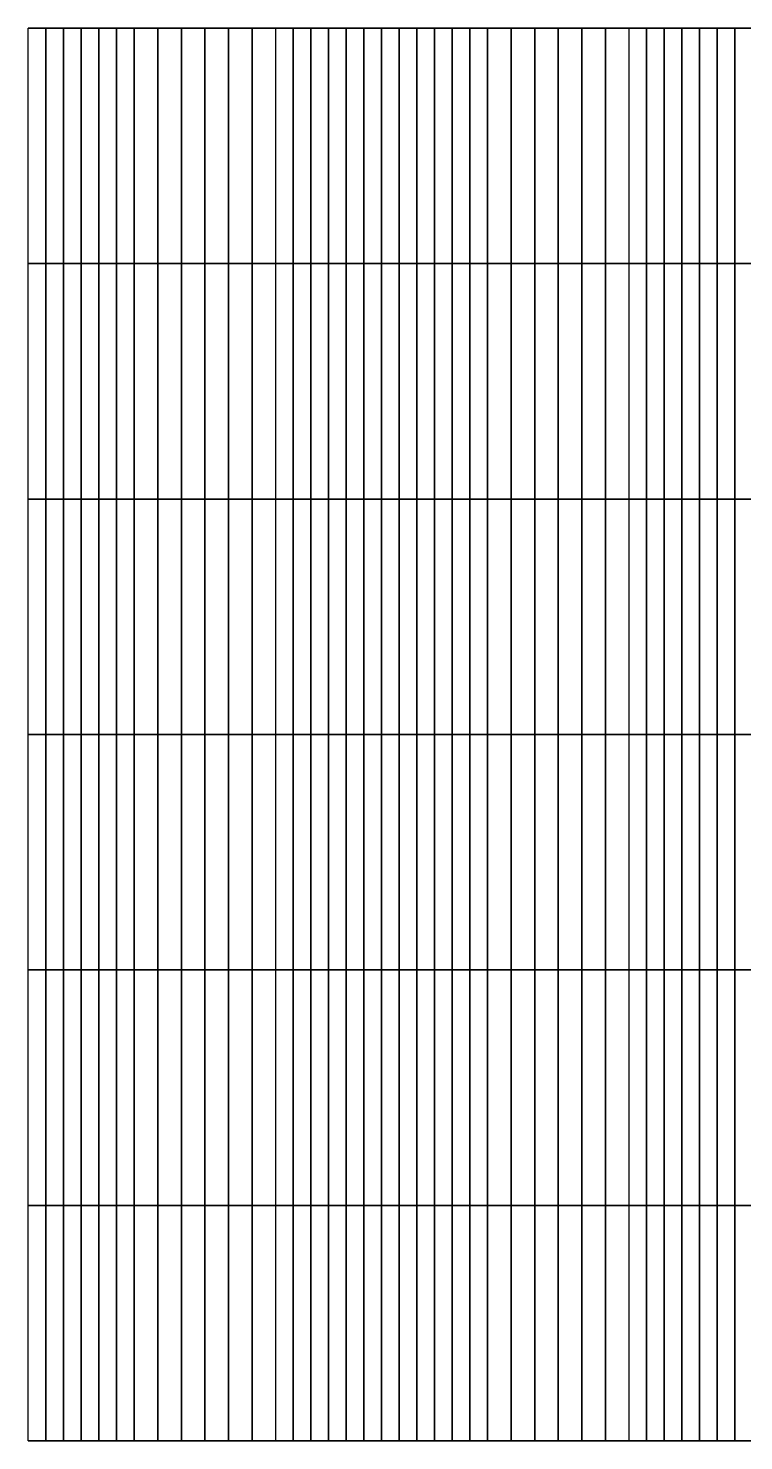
# Model space of a CAD drawing. Header units: inches. Extents: x 25.3 to 50.3, y 51 to 71.
# Drawn here: x 25.34 to 35.47, y 50.98 to 70.98 of the extents above; entities that cross this region are included whole.
import ezdxf

# ---------------------------------------------------------------- set-up
doc = ezdxf.new("R2010")
doc.units = ezdxf.units.IN
doc.header["$MEASUREMENT"] = 0
for name, color, linetype in [('Beam', 2, 'Continuous'), ('Col', 3, 'Continuous'), ('Dia', 5, 'Continuous'), ('plate', 1, 'Continuous')]:
    doc.layers.add(name, color=color, linetype=linetype)

msp = doc.modelspace()

# ---------------------------------------------------------------- linework, layer by layer
at = {"layer": 'Beam', "extrusion": (1, -6e-16, 4e-16)}
msp.add_line((25.34, 50.98, 12), (25.34, 70.98, 12), dxfattribs=at)
at = {"layer": 'Beam', "extrusion": (1e-16, 1, 4e-16)}
for p, q in [((30.34, 70.98, 12), (30.34, 50.98, 12)), ((35.34, 70.98, 12), (35.34, 50.98, 12))]:
    msp.add_line(p, q, dxfattribs=at)
at = {"layer": 'Col', "extrusion": (4e-16, 1, 7e-16)}
for p, q in [((25.34, 70.98, 12), (25.34, 70.98, 6)), ((30.34, 70.98, 12), (30.34, 70.98, 6)), ((35.34, 70.98, 12), (35.34, 70.98, 6)), ((25.34, 50.98, 12), (25.34, 50.98, 6))]:
    msp.add_line(p, q, dxfattribs=at)
at = {"layer": 'Dia'}
for points in [[(25.34, 70.98, 12), (26.173, 70.98, 12), (26.366, 70.98, 12.169), (25.59, 70.98, 12.169)], [(25.59, 70.98, 12.169), (26.366, 70.98, 12.169), (26.527, 70.98, 12.337), (25.84, 70.98, 12.337)], [(25.84, 70.98, 12.337), (26.527, 70.98, 12.337), (26.673, 70.98, 12.506), (26.09, 70.98, 12.506)], [(26.09, 70.98, 12.506), (26.673, 70.98, 12.506), (26.819, 70.98, 12.675), (26.34, 70.98, 12.675)], [(26.173, 70.98, 12), (27.007, 70.98, 12), (27.111, 70.98, 12.169), (26.366, 70.98, 12.169)], [(26.34, 70.98, 12.675), (26.819, 70.98, 12.675), (26.981, 70.98, 12.843), (26.59, 70.98, 12.843)], [(26.366, 70.98, 12.169), (27.111, 70.98, 12.169), (27.19, 70.98, 12.337), (26.527, 70.98, 12.337)], [(26.527, 70.98, 12.337), (27.19, 70.98, 12.337), (27.257, 70.98, 12.506), (26.673, 70.98, 12.506)], [(26.59, 70.98, 12.843), (26.981, 70.98, 12.843), (27.173, 70.98, 13.012), (26.84, 70.98, 13.012)], [(26.673, 70.98, 12.506), (27.257, 70.98, 12.506), (27.324, 70.98, 12.675), (26.819, 70.98, 12.675)], [(26.819, 70.98, 12.675), (27.324, 70.98, 12.675), (27.403, 70.98, 12.843), (26.981, 70.98, 12.843)], [(26.981, 70.98, 12.843), (27.403, 70.98, 12.843), (27.507, 70.98, 13.012), (27.173, 70.98, 13.012)], [(27.007, 70.98, 12), (27.84, 70.98, 12), (27.84, 70.98, 12.169), (27.111, 70.98, 12.169)], [(27.111, 70.98, 12.169), (27.84, 70.98, 12.169), (27.84, 70.98, 12.337), (27.19, 70.98, 12.337)], [(27.19, 70.98, 12.337), (27.84, 70.98, 12.337), (27.84, 70.98, 12.506), (27.257, 70.98, 12.506)], [(27.257, 70.98, 12.506), (27.84, 70.98, 12.506), (27.84, 70.98, 12.675), (27.324, 70.98, 12.675)], [(27.324, 70.98, 12.675), (27.84, 70.98, 12.675), (27.84, 70.98, 12.843), (27.403, 70.98, 12.843)], [(27.403, 70.98, 12.843), (27.84, 70.98, 12.843), (27.84, 70.98, 13.012), (27.507, 70.98, 13.012)], [(27.84, 70.98, 12), (28.673, 70.98, 12), (28.569, 70.98, 12.169), (27.84, 70.98, 12.169)], [(27.84, 70.98, 12.169), (28.569, 70.98, 12.169), (28.49, 70.98, 12.337), (27.84, 70.98, 12.337)], [(27.84, 70.98, 12.337), (28.49, 70.98, 12.337), (28.423, 70.98, 12.506), (27.84, 70.98, 12.506)], [(27.84, 70.98, 12.506), (28.423, 70.98, 12.506), (28.356, 70.98, 12.675), (27.84, 70.98, 12.675)], [(27.84, 70.98, 12.675), (28.356, 70.98, 12.675), (28.277, 70.98, 12.843), (27.84, 70.98, 12.843)], [(27.84, 70.98, 12.843), (28.277, 70.98, 12.843), (28.173, 70.98, 13.012), (27.84, 70.98, 13.012)], [(28.277, 70.98, 12.843), (28.699, 70.98, 12.843), (28.507, 70.98, 13.012), (28.173, 70.98, 13.012)], [(28.356, 70.98, 12.675), (28.861, 70.98, 12.675), (28.699, 70.98, 12.843), (28.277, 70.98, 12.843)], [(28.423, 70.98, 12.506), (29.007, 70.98, 12.506), (28.861, 70.98, 12.675), (28.356, 70.98, 12.675)], [(28.49, 70.98, 12.337), (29.153, 70.98, 12.337), (29.007, 70.98, 12.506), (28.423, 70.98, 12.506)], [(28.569, 70.98, 12.169), (29.314, 70.98, 12.169), (29.153, 70.98, 12.337), (28.49, 70.98, 12.337)], [(28.699, 70.98, 12.843), (29.09, 70.98, 12.843), (28.84, 70.98, 13.012), (28.507, 70.98, 13.012)], [(28.673, 70.98, 12), (29.507, 70.98, 12), (29.314, 70.98, 12.169), (28.569, 70.98, 12.169)], [(28.861, 70.98, 12.675), (29.34, 70.98, 12.675), (29.09, 70.98, 12.843), (28.699, 70.98, 12.843)], [(29.007, 70.98, 12.506), (29.59, 70.98, 12.506), (29.34, 70.98, 12.675), (28.861, 70.98, 12.675)], [(29.153, 70.98, 12.337), (29.84, 70.98, 12.337), (29.59, 70.98, 12.506), (29.007, 70.98, 12.506)], [(29.314, 70.98, 12.169), (30.09, 70.98, 12.169), (29.84, 70.98, 12.337), (29.153, 70.98, 12.337)], [(29.507, 70.98, 12), (30.34, 70.98, 12), (30.09, 70.98, 12.169), (29.314, 70.98, 12.169)], [(30.34, 70.98, 12), (31.173, 70.98, 12), (31.366, 70.98, 12.169), (30.59, 70.98, 12.169)], [(30.59, 70.98, 12.169), (31.366, 70.98, 12.169), (31.527, 70.98, 12.337), (30.84, 70.98, 12.337)], [(30.84, 70.98, 12.337), (31.527, 70.98, 12.337), (31.673, 70.98, 12.506), (31.09, 70.98, 12.506)], [(31.09, 70.98, 12.506), (31.673, 70.98, 12.506), (31.819, 70.98, 12.675), (31.34, 70.98, 12.675)], [(31.173, 70.98, 12), (32.007, 70.98, 12), (32.111, 70.98, 12.169), (31.366, 70.98, 12.169)], [(31.34, 70.98, 12.675), (31.819, 70.98, 12.675), (31.981, 70.98, 12.843), (31.59, 70.98, 12.843)], [(31.366, 70.98, 12.169), (32.111, 70.98, 12.169), (32.19, 70.98, 12.337), (31.527, 70.98, 12.337)], [(31.527, 70.98, 12.337), (32.19, 70.98, 12.337), (32.257, 70.98, 12.506), (31.673, 70.98, 12.506)], [(31.59, 70.98, 12.843), (31.981, 70.98, 12.843), (32.173, 70.98, 13.012), (31.84, 70.98, 13.012)], [(31.673, 70.98, 12.506), (32.257, 70.98, 12.506), (32.324, 70.98, 12.675), (31.819, 70.98, 12.675)], [(31.819, 70.98, 12.675), (32.324, 70.98, 12.675), (32.403, 70.98, 12.843), (31.981, 70.98, 12.843)], [(31.981, 70.98, 12.843), (32.403, 70.98, 12.843), (32.507, 70.98, 13.012), (32.173, 70.98, 13.012)], [(32.007, 70.98, 12), (32.84, 70.98, 12), (32.84, 70.98, 12.169), (32.111, 70.98, 12.169)], [(32.111, 70.98, 12.169), (32.84, 70.98, 12.169), (32.84, 70.98, 12.337), (32.19, 70.98, 12.337)], [(32.19, 70.98, 12.337), (32.84, 70.98, 12.337), (32.84, 70.98, 12.506), (32.257, 70.98, 12.506)], [(32.257, 70.98, 12.506), (32.84, 70.98, 12.506), (32.84, 70.98, 12.675), (32.324, 70.98, 12.675)], [(32.324, 70.98, 12.675), (32.84, 70.98, 12.675), (32.84, 70.98, 12.843), (32.403, 70.98, 12.843)], [(32.403, 70.98, 12.843), (32.84, 70.98, 12.843), (32.84, 70.98, 13.012), (32.507, 70.98, 13.012)], [(32.84, 70.98, 12), (33.673, 70.98, 12), (33.569, 70.98, 12.169), (32.84, 70.98, 12.169)], [(32.84, 70.98, 12.169), (33.569, 70.98, 12.169), (33.49, 70.98, 12.337), (32.84, 70.98, 12.337)], [(32.84, 70.98, 12.337), (33.49, 70.98, 12.337), (33.423, 70.98, 12.506), (32.84, 70.98, 12.506)], [(32.84, 70.98, 12.506), (33.423, 70.98, 12.506), (33.356, 70.98, 12.675), (32.84, 70.98, 12.675)], [(32.84, 70.98, 12.675), (33.356, 70.98, 12.675), (33.277, 70.98, 12.843), (32.84, 70.98, 12.843)], [(32.84, 70.98, 12.843), (33.277, 70.98, 12.843), (33.173, 70.98, 13.012), (32.84, 70.98, 13.012)], [(33.277, 70.98, 12.843), (33.699, 70.98, 12.843), (33.507, 70.98, 13.012), (33.173, 70.98, 13.012)], [(33.356, 70.98, 12.675), (33.861, 70.98, 12.675), (33.699, 70.98, 12.843), (33.277, 70.98, 12.843)], [(33.423, 70.98, 12.506), (34.007, 70.98, 12.506), (33.861, 70.98, 12.675), (33.356, 70.98, 12.675)], [(33.49, 70.98, 12.337), (34.153, 70.98, 12.337), (34.007, 70.98, 12.506), (33.423, 70.98, 12.506)], [(33.569, 70.98, 12.169), (34.314, 70.98, 12.169), (34.153, 70.98, 12.337), (33.49, 70.98, 12.337)], [(33.699, 70.98, 12.843), (34.09, 70.98, 12.843), (33.84, 70.98, 13.012), (33.507, 70.98, 13.012)], [(33.673, 70.98, 12), (34.507, 70.98, 12), (34.314, 70.98, 12.169), (33.569, 70.98, 12.169)], [(33.861, 70.98, 12.675), (34.34, 70.98, 12.675), (34.09, 70.98, 12.843), (33.699, 70.98, 12.843)], [(34.007, 70.98, 12.506), (34.59, 70.98, 12.506), (34.34, 70.98, 12.675), (33.861, 70.98, 12.675)], [(34.153, 70.98, 12.337), (34.84, 70.98, 12.337), (34.59, 70.98, 12.506), (34.007, 70.98, 12.506)], [(34.314, 70.98, 12.169), (35.09, 70.98, 12.169), (34.84, 70.98, 12.337), (34.153, 70.98, 12.337)], [(34.507, 70.98, 12), (35.34, 70.98, 12), (35.09, 70.98, 12.169), (34.314, 70.98, 12.169)], [(35.34, 70.98, 12), (36.173, 70.98, 12), (36.366, 70.98, 12.169), (35.59, 70.98, 12.169)], [(25.34, 50.98, 12), (26.173, 50.98, 12), (26.366, 50.98, 12.169), (25.59, 50.98, 12.169)], [(25.59, 50.98, 12.169), (26.366, 50.98, 12.169), (26.527, 50.98, 12.337), (25.84, 50.98, 12.337)], [(25.84, 50.98, 12.337), (26.527, 50.98, 12.337), (26.673, 50.98, 12.506), (26.09, 50.98, 12.506)], [(26.09, 50.98, 12.506), (26.673, 50.98, 12.506), (26.819, 50.98, 12.675), (26.34, 50.98, 12.675)], [(26.173, 50.98, 12), (27.007, 50.98, 12), (27.111, 50.98, 12.169), (26.366, 50.98, 12.169)], [(26.34, 50.98, 12.675), (26.819, 50.98, 12.675), (26.981, 50.98, 12.843), (26.59, 50.98, 12.843)], [(26.366, 50.98, 12.169), (27.111, 50.98, 12.169), (27.19, 50.98, 12.337), (26.527, 50.98, 12.337)], [(26.527, 50.98, 12.337), (27.19, 50.98, 12.337), (27.257, 50.98, 12.506), (26.673, 50.98, 12.506)], [(26.59, 50.98, 12.843), (26.981, 50.98, 12.843), (27.173, 50.98, 13.012), (26.84, 50.98, 13.012)], [(26.673, 50.98, 12.506), (27.257, 50.98, 12.506), (27.324, 50.98, 12.675), (26.819, 50.98, 12.675)], [(26.819, 50.98, 12.675), (27.324, 50.98, 12.675), (27.403, 50.98, 12.843), (26.981, 50.98, 12.843)], [(26.981, 50.98, 12.843), (27.403, 50.98, 12.843), (27.507, 50.98, 13.012), (27.173, 50.98, 13.012)], [(27.007, 50.98, 12), (27.84, 50.98, 12), (27.84, 50.98, 12.169), (27.111, 50.98, 12.169)], [(27.111, 50.98, 12.169), (27.84, 50.98, 12.169), (27.84, 50.98, 12.337), (27.19, 50.98, 12.337)], [(27.19, 50.98, 12.337), (27.84, 50.98, 12.337), (27.84, 50.98, 12.506), (27.257, 50.98, 12.506)], [(27.257, 50.98, 12.506), (27.84, 50.98, 12.506), (27.84, 50.98, 12.675), (27.324, 50.98, 12.675)], [(27.324, 50.98, 12.675), (27.84, 50.98, 12.675), (27.84, 50.98, 12.843), (27.403, 50.98, 12.843)], [(27.403, 50.98, 12.843), (27.84, 50.98, 12.843), (27.84, 50.98, 13.012), (27.507, 50.98, 13.012)], [(27.84, 50.98, 12), (28.673, 50.98, 12), (28.569, 50.98, 12.169), (27.84, 50.98, 12.169)], [(27.84, 50.98, 12.169), (28.569, 50.98, 12.169), (28.49, 50.98, 12.337), (27.84, 50.98, 12.337)], [(27.84, 50.98, 12.337), (28.49, 50.98, 12.337), (28.423, 50.98, 12.506), (27.84, 50.98, 12.506)], [(27.84, 50.98, 12.506), (28.423, 50.98, 12.506), (28.356, 50.98, 12.675), (27.84, 50.98, 12.675)], [(27.84, 50.98, 12.675), (28.356, 50.98, 12.675), (28.277, 50.98, 12.843), (27.84, 50.98, 12.843)], [(27.84, 50.98, 12.843), (28.277, 50.98, 12.843), (28.173, 50.98, 13.012), (27.84, 50.98, 13.012)], [(28.277, 50.98, 12.843), (28.699, 50.98, 12.843), (28.507, 50.98, 13.012), (28.173, 50.98, 13.012)], [(28.356, 50.98, 12.675), (28.861, 50.98, 12.675), (28.699, 50.98, 12.843), (28.277, 50.98, 12.843)], [(28.423, 50.98, 12.506), (29.007, 50.98, 12.506), (28.861, 50.98, 12.675), (28.356, 50.98, 12.675)], [(28.49, 50.98, 12.337), (29.153, 50.98, 12.337), (29.007, 50.98, 12.506), (28.423, 50.98, 12.506)], [(28.569, 50.98, 12.169), (29.314, 50.98, 12.169), (29.153, 50.98, 12.337), (28.49, 50.98, 12.337)], [(28.699, 50.98, 12.843), (29.09, 50.98, 12.843), (28.84, 50.98, 13.012), (28.507, 50.98, 13.012)], [(28.673, 50.98, 12), (29.507, 50.98, 12), (29.314, 50.98, 12.169), (28.569, 50.98, 12.169)], [(28.861, 50.98, 12.675), (29.34, 50.98, 12.675), (29.09, 50.98, 12.843), (28.699, 50.98, 12.843)], [(29.007, 50.98, 12.506), (29.59, 50.98, 12.506), (29.34, 50.98, 12.675), (28.861, 50.98, 12.675)], [(29.153, 50.98, 12.337), (29.84, 50.98, 12.337), (29.59, 50.98, 12.506), (29.007, 50.98, 12.506)], [(29.314, 50.98, 12.169), (30.09, 50.98, 12.169), (29.84, 50.98, 12.337), (29.153, 50.98, 12.337)], [(29.507, 50.98, 12), (30.34, 50.98, 12), (30.09, 50.98, 12.169), (29.314, 50.98, 12.169)], [(30.34, 50.98, 12), (31.173, 50.98, 12), (31.366, 50.98, 12.169), (30.59, 50.98, 12.169)], [(30.59, 50.98, 12.169), (31.366, 50.98, 12.169), (31.527, 50.98, 12.337), (30.84, 50.98, 12.337)], [(30.84, 50.98, 12.337), (31.527, 50.98, 12.337), (31.673, 50.98, 12.506), (31.09, 50.98, 12.506)], [(31.09, 50.98, 12.506), (31.673, 50.98, 12.506), (31.819, 50.98, 12.675), (31.34, 50.98, 12.675)], [(31.173, 50.98, 12), (32.007, 50.98, 12), (32.111, 50.98, 12.169), (31.366, 50.98, 12.169)], [(31.34, 50.98, 12.675), (31.819, 50.98, 12.675), (31.981, 50.98, 12.843), (31.59, 50.98, 12.843)], [(31.366, 50.98, 12.169), (32.111, 50.98, 12.169), (32.19, 50.98, 12.337), (31.527, 50.98, 12.337)], [(31.527, 50.98, 12.337), (32.19, 50.98, 12.337), (32.257, 50.98, 12.506), (31.673, 50.98, 12.506)], [(31.59, 50.98, 12.843), (31.981, 50.98, 12.843), (32.173, 50.98, 13.012), (31.84, 50.98, 13.012)], [(31.673, 50.98, 12.506), (32.257, 50.98, 12.506), (32.324, 50.98, 12.675), (31.819, 50.98, 12.675)], [(31.819, 50.98, 12.675), (32.324, 50.98, 12.675), (32.403, 50.98, 12.843), (31.981, 50.98, 12.843)], [(31.981, 50.98, 12.843), (32.403, 50.98, 12.843), (32.507, 50.98, 13.012), (32.173, 50.98, 13.012)], [(32.007, 50.98, 12), (32.84, 50.98, 12), (32.84, 50.98, 12.169), (32.111, 50.98, 12.169)], [(32.111, 50.98, 12.169), (32.84, 50.98, 12.169), (32.84, 50.98, 12.337), (32.19, 50.98, 12.337)], [(32.19, 50.98, 12.337), (32.84, 50.98, 12.337), (32.84, 50.98, 12.506), (32.257, 50.98, 12.506)], [(32.257, 50.98, 12.506), (32.84, 50.98, 12.506), (32.84, 50.98, 12.675), (32.324, 50.98, 12.675)], [(32.324, 50.98, 12.675), (32.84, 50.98, 12.675), (32.84, 50.98, 12.843), (32.403, 50.98, 12.843)], [(32.403, 50.98, 12.843), (32.84, 50.98, 12.843), (32.84, 50.98, 13.012), (32.507, 50.98, 13.012)], [(32.84, 50.98, 12), (33.673, 50.98, 12), (33.569, 50.98, 12.169), (32.84, 50.98, 12.169)], [(32.84, 50.98, 12.169), (33.569, 50.98, 12.169), (33.49, 50.98, 12.337), (32.84, 50.98, 12.337)], [(32.84, 50.98, 12.337), (33.49, 50.98, 12.337), (33.423, 50.98, 12.506), (32.84, 50.98, 12.506)], [(32.84, 50.98, 12.506), (33.423, 50.98, 12.506), (33.356, 50.98, 12.675), (32.84, 50.98, 12.675)], [(32.84, 50.98, 12.675), (33.356, 50.98, 12.675), (33.277, 50.98, 12.843), (32.84, 50.98, 12.843)], [(32.84, 50.98, 12.843), (33.277, 50.98, 12.843), (33.173, 50.98, 13.012), (32.84, 50.98, 13.012)], [(33.277, 50.98, 12.843), (33.699, 50.98, 12.843), (33.507, 50.98, 13.012), (33.173, 50.98, 13.012)], [(33.356, 50.98, 12.675), (33.861, 50.98, 12.675), (33.699, 50.98, 12.843), (33.277, 50.98, 12.843)], [(33.423, 50.98, 12.506), (34.007, 50.98, 12.506), (33.861, 50.98, 12.675), (33.356, 50.98, 12.675)], [(33.49, 50.98, 12.337), (34.153, 50.98, 12.337), (34.007, 50.98, 12.506), (33.423, 50.98, 12.506)], [(33.569, 50.98, 12.169), (34.314, 50.98, 12.169), (34.153, 50.98, 12.337), (33.49, 50.98, 12.337)], [(33.699, 50.98, 12.843), (34.09, 50.98, 12.843), (33.84, 50.98, 13.012), (33.507, 50.98, 13.012)], [(33.673, 50.98, 12), (34.507, 50.98, 12), (34.314, 50.98, 12.169), (33.569, 50.98, 12.169)], [(33.861, 50.98, 12.675), (34.34, 50.98, 12.675), (34.09, 50.98, 12.843), (33.699, 50.98, 12.843)], [(34.007, 50.98, 12.506), (34.59, 50.98, 12.506), (34.34, 50.98, 12.675), (33.861, 50.98, 12.675)], [(34.153, 50.98, 12.337), (34.84, 50.98, 12.337), (34.59, 50.98, 12.506), (34.007, 50.98, 12.506)], [(34.314, 50.98, 12.169), (35.09, 50.98, 12.169), (34.84, 50.98, 12.337), (34.153, 50.98, 12.337)], [(34.507, 50.98, 12), (35.34, 50.98, 12), (35.09, 50.98, 12.169), (34.314, 50.98, 12.169)], [(35.34, 50.98, 12), (36.173, 50.98, 12), (36.366, 50.98, 12.169), (35.59, 50.98, 12.169)]]:
    msp.add_3dface(points, dxfattribs=at)
at = {"layer": 'plate'}
for points in [[(25.59, 70.98, 12.169), (25.59, 67.647, 12.169), (25.34, 67.647, 12), (25.34, 70.98, 12)], [(25.84, 70.98, 12.337), (25.84, 67.647, 12.337), (25.59, 67.647, 12.169), (25.59, 70.98, 12.169)], [(26.09, 70.98, 12.506), (26.09, 67.647, 12.506), (25.84, 67.647, 12.337), (25.84, 70.98, 12.337)], [(26.34, 70.98, 12.675), (26.34, 67.647, 12.675), (26.09, 67.647, 12.506), (26.09, 70.98, 12.506)], [(26.59, 70.98, 12.843), (26.59, 67.647, 12.843), (26.34, 67.647, 12.675), (26.34, 70.98, 12.675)], [(26.84, 70.98, 13.012), (26.84, 67.647, 13.012), (26.59, 67.647, 12.843), (26.59, 70.98, 12.843)], [(27.173, 70.98, 13.012), (27.173, 67.647, 13.012), (26.84, 67.647, 13.012), (26.84, 70.98, 13.012)], [(27.507, 70.98, 13.012), (27.507, 67.647, 13.012), (27.173, 67.647, 13.012), (27.173, 70.98, 13.012)], [(27.84, 70.98, 13.012), (27.84, 67.647, 13.012), (27.507, 67.647, 13.012), (27.507, 70.98, 13.012)], [(28.173, 70.98, 13.012), (28.173, 67.647, 13.012), (27.84, 67.647, 13.012), (27.84, 70.98, 13.012)], [(28.507, 70.98, 13.012), (28.507, 67.647, 13.012), (28.173, 67.647, 13.012), (28.173, 70.98, 13.012)], [(28.84, 70.98, 13.012), (28.84, 67.647, 13.012), (28.507, 67.647, 13.012), (28.507, 70.98, 13.012)], [(28.84, 70.98, 13.012), (28.84, 67.647, 13.012), (29.09, 67.647, 12.843), (29.09, 70.98, 12.843)], [(29.09, 70.98, 12.843), (29.09, 67.647, 12.843), (29.34, 67.647, 12.675), (29.34, 70.98, 12.675)], [(29.34, 70.98, 12.675), (29.34, 67.647, 12.675), (29.59, 67.647, 12.506), (29.59, 70.98, 12.506)], [(29.59, 70.98, 12.506), (29.59, 67.647, 12.506), (29.84, 67.647, 12.337), (29.84, 70.98, 12.337)], [(29.84, 70.98, 12.337), (29.84, 67.647, 12.337), (30.09, 67.647, 12.169), (30.09, 70.98, 12.169)], [(30.09, 70.98, 12.169), (30.09, 67.647, 12.169), (30.34, 67.647, 12), (30.34, 70.98, 12)], [(30.59, 70.98, 12.169), (30.59, 67.647, 12.169), (30.34, 67.647, 12), (30.34, 70.98, 12)], [(30.84, 70.98, 12.337), (30.84, 67.647, 12.337), (30.59, 67.647, 12.169), (30.59, 70.98, 12.169)], [(31.09, 70.98, 12.506), (31.09, 67.647, 12.506), (30.84, 67.647, 12.337), (30.84, 70.98, 12.337)], [(31.34, 70.98, 12.675), (31.34, 67.647, 12.675), (31.09, 67.647, 12.506), (31.09, 70.98, 12.506)], [(31.59, 70.98, 12.843), (31.59, 67.647, 12.843), (31.34, 67.647, 12.675), (31.34, 70.98, 12.675)], [(31.84, 70.98, 13.012), (31.84, 67.647, 13.012), (31.59, 67.647, 12.843), (31.59, 70.98, 12.843)], [(32.173, 70.98, 13.012), (32.173, 67.647, 13.012), (31.84, 67.647, 13.012), (31.84, 70.98, 13.012)], [(32.507, 70.98, 13.012), (32.507, 67.647, 13.012), (32.173, 67.647, 13.012), (32.173, 70.98, 13.012)], [(32.84, 70.98, 13.012), (32.84, 67.647, 13.012), (32.507, 67.647, 13.012), (32.507, 70.98, 13.012)], [(33.173, 70.98, 13.012), (33.173, 67.647, 13.012), (32.84, 67.647, 13.012), (32.84, 70.98, 13.012)], [(33.507, 70.98, 13.012), (33.507, 67.647, 13.012), (33.173, 67.647, 13.012), (33.173, 70.98, 13.012)], [(33.84, 70.98, 13.012), (33.84, 67.647, 13.012), (33.507, 67.647, 13.012), (33.507, 70.98, 13.012)], [(33.84, 70.98, 13.012), (33.84, 67.647, 13.012), (34.09, 67.647, 12.843), (34.09, 70.98, 12.843)], [(34.09, 70.98, 12.843), (34.09, 67.647, 12.843), (34.34, 67.647, 12.675), (34.34, 70.98, 12.675)], [(34.34, 70.98, 12.675), (34.34, 67.647, 12.675), (34.59, 67.647, 12.506), (34.59, 70.98, 12.506)], [(34.59, 70.98, 12.506), (34.59, 67.647, 12.506), (34.84, 67.647, 12.337), (34.84, 70.98, 12.337)], [(34.84, 70.98, 12.337), (34.84, 67.647, 12.337), (35.09, 67.647, 12.169), (35.09, 70.98, 12.169)], [(35.09, 70.98, 12.169), (35.09, 67.647, 12.169), (35.34, 67.647, 12), (35.34, 70.98, 12)], [(35.59, 70.98, 12.169), (35.59, 67.647, 12.169), (35.34, 67.647, 12), (35.34, 70.98, 12)], [(25.59, 67.647, 12.169), (25.59, 64.313, 12.169), (25.34, 64.313, 12), (25.34, 67.647, 12)], [(25.84, 67.647, 12.337), (25.84, 64.313, 12.337), (25.59, 64.313, 12.169), (25.59, 67.647, 12.169)], [(26.09, 67.647, 12.506), (26.09, 64.313, 12.506), (25.84, 64.313, 12.337), (25.84, 67.647, 12.337)], [(26.34, 67.647, 12.675), (26.34, 64.313, 12.675), (26.09, 64.313, 12.506), (26.09, 67.647, 12.506)], [(26.59, 67.647, 12.843), (26.59, 64.313, 12.843), (26.34, 64.313, 12.675), (26.34, 67.647, 12.675)], [(26.84, 67.647, 13.012), (26.84, 64.313, 13.012), (26.59, 64.313, 12.843), (26.59, 67.647, 12.843)], [(27.173, 67.647, 13.012), (27.173, 64.313, 13.012), (26.84, 64.313, 13.012), (26.84, 67.647, 13.012)], [(27.507, 67.647, 13.012), (27.507, 64.313, 13.012), (27.173, 64.313, 13.012), (27.173, 67.647, 13.012)], [(27.84, 67.647, 13.012), (27.84, 64.313, 13.012), (27.507, 64.313, 13.012), (27.507, 67.647, 13.012)], [(28.173, 67.647, 13.012), (28.173, 64.313, 13.012), (27.84, 64.313, 13.012), (27.84, 67.647, 13.012)], [(28.507, 67.647, 13.012), (28.507, 64.313, 13.012), (28.173, 64.313, 13.012), (28.173, 67.647, 13.012)], [(28.84, 67.647, 13.012), (28.84, 64.313, 13.012), (28.507, 64.313, 13.012), (28.507, 67.647, 13.012)], [(28.84, 67.647, 13.012), (28.84, 64.313, 13.012), (29.09, 64.313, 12.843), (29.09, 67.647, 12.843)], [(29.09, 67.647, 12.843), (29.09, 64.313, 12.843), (29.34, 64.313, 12.675), (29.34, 67.647, 12.675)], [(29.34, 67.647, 12.675), (29.34, 64.313, 12.675), (29.59, 64.313, 12.506), (29.59, 67.647, 12.506)], [(29.59, 67.647, 12.506), (29.59, 64.313, 12.506), (29.84, 64.313, 12.337), (29.84, 67.647, 12.337)], [(29.84, 67.647, 12.337), (29.84, 64.313, 12.337), (30.09, 64.313, 12.169), (30.09, 67.647, 12.169)], [(30.09, 67.647, 12.169), (30.09, 64.313, 12.169), (30.34, 64.313, 12), (30.34, 67.647, 12)], [(30.59, 67.647, 12.169), (30.59, 64.313, 12.169), (30.34, 64.313, 12), (30.34, 67.647, 12)], [(30.84, 67.647, 12.337), (30.84, 64.313, 12.337), (30.59, 64.313, 12.169), (30.59, 67.647, 12.169)], [(31.09, 67.647, 12.506), (31.09, 64.313, 12.506), (30.84, 64.313, 12.337), (30.84, 67.647, 12.337)], [(31.34, 67.647, 12.675), (31.34, 64.313, 12.675), (31.09, 64.313, 12.506), (31.09, 67.647, 12.506)], [(31.59, 67.647, 12.843), (31.59, 64.313, 12.843), (31.34, 64.313, 12.675), (31.34, 67.647, 12.675)], [(31.84, 67.647, 13.012), (31.84, 64.313, 13.012), (31.59, 64.313, 12.843), (31.59, 67.647, 12.843)], [(32.173, 67.647, 13.012), (32.173, 64.313, 13.012), (31.84, 64.313, 13.012), (31.84, 67.647, 13.012)], [(32.507, 67.647, 13.012), (32.507, 64.313, 13.012), (32.173, 64.313, 13.012), (32.173, 67.647, 13.012)], [(32.84, 67.647, 13.012), (32.84, 64.313, 13.012), (32.507, 64.313, 13.012), (32.507, 67.647, 13.012)], [(33.173, 67.647, 13.012), (33.173, 64.313, 13.012), (32.84, 64.313, 13.012), (32.84, 67.647, 13.012)], [(33.507, 67.647, 13.012), (33.507, 64.313, 13.012), (33.173, 64.313, 13.012), (33.173, 67.647, 13.012)], [(33.84, 67.647, 13.012), (33.84, 64.313, 13.012), (33.507, 64.313, 13.012), (33.507, 67.647, 13.012)], [(33.84, 67.647, 13.012), (33.84, 64.313, 13.012), (34.09, 64.313, 12.843), (34.09, 67.647, 12.843)], [(34.09, 67.647, 12.843), (34.09, 64.313, 12.843), (34.34, 64.313, 12.675), (34.34, 67.647, 12.675)], [(34.34, 67.647, 12.675), (34.34, 64.313, 12.675), (34.59, 64.313, 12.506), (34.59, 67.647, 12.506)], [(34.59, 67.647, 12.506), (34.59, 64.313, 12.506), (34.84, 64.313, 12.337), (34.84, 67.647, 12.337)], [(34.84, 67.647, 12.337), (34.84, 64.313, 12.337), (35.09, 64.313, 12.169), (35.09, 67.647, 12.169)], [(35.09, 67.647, 12.169), (35.09, 64.313, 12.169), (35.34, 64.313, 12), (35.34, 67.647, 12)], [(35.59, 67.647, 12.169), (35.59, 64.313, 12.169), (35.34, 64.313, 12), (35.34, 67.647, 12)], [(25.59, 64.313, 12.169), (25.59, 60.98, 12.169), (25.34, 60.98, 12), (25.34, 64.313, 12)], [(25.84, 64.313, 12.337), (25.84, 60.98, 12.337), (25.59, 60.98, 12.169), (25.59, 64.313, 12.169)], [(26.09, 64.313, 12.506), (26.09, 60.98, 12.506), (25.84, 60.98, 12.337), (25.84, 64.313, 12.337)], [(26.34, 64.313, 12.675), (26.34, 60.98, 12.675), (26.09, 60.98, 12.506), (26.09, 64.313, 12.506)], [(26.59, 64.313, 12.843), (26.59, 60.98, 12.843), (26.34, 60.98, 12.675), (26.34, 64.313, 12.675)], [(26.84, 64.313, 13.012), (26.84, 60.98, 13.012), (26.59, 60.98, 12.843), (26.59, 64.313, 12.843)], [(27.173, 64.313, 13.012), (27.173, 60.98, 13.012), (26.84, 60.98, 13.012), (26.84, 64.313, 13.012)], [(27.507, 64.313, 13.012), (27.507, 60.98, 13.012), (27.173, 60.98, 13.012), (27.173, 64.313, 13.012)], [(27.84, 64.313, 13.012), (27.84, 60.98, 13.012), (27.507, 60.98, 13.012), (27.507, 64.313, 13.012)], [(28.173, 64.313, 13.012), (28.173, 60.98, 13.012), (27.84, 60.98, 13.012), (27.84, 64.313, 13.012)], [(28.507, 64.313, 13.012), (28.507, 60.98, 13.012), (28.173, 60.98, 13.012), (28.173, 64.313, 13.012)], [(28.84, 64.313, 13.012), (28.84, 60.98, 13.012), (28.507, 60.98, 13.012), (28.507, 64.313, 13.012)], [(28.84, 64.313, 13.012), (28.84, 60.98, 13.012), (29.09, 60.98, 12.843), (29.09, 64.313, 12.843)], [(29.09, 64.313, 12.843), (29.09, 60.98, 12.843), (29.34, 60.98, 12.675), (29.34, 64.313, 12.675)], [(29.34, 64.313, 12.675), (29.34, 60.98, 12.675), (29.59, 60.98, 12.506), (29.59, 64.313, 12.506)], [(29.59, 64.313, 12.506), (29.59, 60.98, 12.506), (29.84, 60.98, 12.337), (29.84, 64.313, 12.337)], [(29.84, 64.313, 12.337), (29.84, 60.98, 12.337), (30.09, 60.98, 12.169), (30.09, 64.313, 12.169)], [(30.09, 64.313, 12.169), (30.09, 60.98, 12.169), (30.34, 60.98, 12), (30.34, 64.313, 12)], [(30.59, 64.313, 12.169), (30.59, 60.98, 12.169), (30.34, 60.98, 12), (30.34, 64.313, 12)], [(30.84, 64.313, 12.337), (30.84, 60.98, 12.337), (30.59, 60.98, 12.169), (30.59, 64.313, 12.169)], [(31.09, 64.313, 12.506), (31.09, 60.98, 12.506), (30.84, 60.98, 12.337), (30.84, 64.313, 12.337)], [(31.34, 64.313, 12.675), (31.34, 60.98, 12.675), (31.09, 60.98, 12.506), (31.09, 64.313, 12.506)], [(31.59, 64.313, 12.843), (31.59, 60.98, 12.843), (31.34, 60.98, 12.675), (31.34, 64.313, 12.675)], [(31.84, 64.313, 13.012), (31.84, 60.98, 13.012), (31.59, 60.98, 12.843), (31.59, 64.313, 12.843)], [(32.173, 64.313, 13.012), (32.173, 60.98, 13.012), (31.84, 60.98, 13.012), (31.84, 64.313, 13.012)], [(32.507, 64.313, 13.012), (32.507, 60.98, 13.012), (32.173, 60.98, 13.012), (32.173, 64.313, 13.012)], [(32.84, 64.313, 13.012), (32.84, 60.98, 13.012), (32.507, 60.98, 13.012), (32.507, 64.313, 13.012)], [(33.173, 64.313, 13.012), (33.173, 60.98, 13.012), (32.84, 60.98, 13.012), (32.84, 64.313, 13.012)], [(33.507, 64.313, 13.012), (33.507, 60.98, 13.012), (33.173, 60.98, 13.012), (33.173, 64.313, 13.012)], [(33.84, 64.313, 13.012), (33.84, 60.98, 13.012), (33.507, 60.98, 13.012), (33.507, 64.313, 13.012)], [(33.84, 64.313, 13.012), (33.84, 60.98, 13.012), (34.09, 60.98, 12.843), (34.09, 64.313, 12.843)], [(34.09, 64.313, 12.843), (34.09, 60.98, 12.843), (34.34, 60.98, 12.675), (34.34, 64.313, 12.675)], [(34.34, 64.313, 12.675), (34.34, 60.98, 12.675), (34.59, 60.98, 12.506), (34.59, 64.313, 12.506)], [(34.59, 64.313, 12.506), (34.59, 60.98, 12.506), (34.84, 60.98, 12.337), (34.84, 64.313, 12.337)], [(34.84, 64.313, 12.337), (34.84, 60.98, 12.337), (35.09, 60.98, 12.169), (35.09, 64.313, 12.169)], [(35.09, 64.313, 12.169), (35.09, 60.98, 12.169), (35.34, 60.98, 12), (35.34, 64.313, 12)], [(35.59, 64.313, 12.169), (35.59, 60.98, 12.169), (35.34, 60.98, 12), (35.34, 64.313, 12)], [(25.59, 60.98, 12.169), (25.59, 57.647, 12.169), (25.34, 57.647, 12), (25.34, 60.98, 12)], [(25.84, 60.98, 12.337), (25.84, 57.647, 12.337), (25.59, 57.647, 12.169), (25.59, 60.98, 12.169)], [(26.09, 60.98, 12.506), (26.09, 57.647, 12.506), (25.84, 57.647, 12.337), (25.84, 60.98, 12.337)], [(26.34, 60.98, 12.675), (26.34, 57.647, 12.675), (26.09, 57.647, 12.506), (26.09, 60.98, 12.506)], [(26.59, 60.98, 12.843), (26.59, 57.647, 12.843), (26.34, 57.647, 12.675), (26.34, 60.98, 12.675)], [(26.84, 60.98, 13.012), (26.84, 57.647, 13.012), (26.59, 57.647, 12.843), (26.59, 60.98, 12.843)], [(27.173, 60.98, 13.012), (27.173, 57.647, 13.012), (26.84, 57.647, 13.012), (26.84, 60.98, 13.012)], [(27.507, 60.98, 13.012), (27.507, 57.647, 13.012), (27.173, 57.647, 13.012), (27.173, 60.98, 13.012)], [(27.84, 60.98, 13.012), (27.84, 57.647, 13.012), (27.507, 57.647, 13.012), (27.507, 60.98, 13.012)], [(28.173, 60.98, 13.012), (28.173, 57.647, 13.012), (27.84, 57.647, 13.012), (27.84, 60.98, 13.012)], [(28.507, 60.98, 13.012), (28.507, 57.647, 13.012), (28.173, 57.647, 13.012), (28.173, 60.98, 13.012)], [(28.84, 60.98, 13.012), (28.84, 57.647, 13.012), (28.507, 57.647, 13.012), (28.507, 60.98, 13.012)], [(28.84, 60.98, 13.012), (28.84, 57.647, 13.012), (29.09, 57.647, 12.843), (29.09, 60.98, 12.843)], [(29.09, 60.98, 12.843), (29.09, 57.647, 12.843), (29.34, 57.647, 12.675), (29.34, 60.98, 12.675)], [(29.34, 60.98, 12.675), (29.34, 57.647, 12.675), (29.59, 57.647, 12.506), (29.59, 60.98, 12.506)], [(29.59, 60.98, 12.506), (29.59, 57.647, 12.506), (29.84, 57.647, 12.337), (29.84, 60.98, 12.337)], [(29.84, 60.98, 12.337), (29.84, 57.647, 12.337), (30.09, 57.647, 12.169), (30.09, 60.98, 12.169)], [(30.09, 60.98, 12.169), (30.09, 57.647, 12.169), (30.34, 57.647, 12), (30.34, 60.98, 12)], [(30.59, 60.98, 12.169), (30.59, 57.647, 12.169), (30.34, 57.647, 12), (30.34, 60.98, 12)], [(30.84, 60.98, 12.337), (30.84, 57.647, 12.337), (30.59, 57.647, 12.169), (30.59, 60.98, 12.169)], [(31.09, 60.98, 12.506), (31.09, 57.647, 12.506), (30.84, 57.647, 12.337), (30.84, 60.98, 12.337)], [(31.34, 60.98, 12.675), (31.34, 57.647, 12.675), (31.09, 57.647, 12.506), (31.09, 60.98, 12.506)], [(31.59, 60.98, 12.843), (31.59, 57.647, 12.843), (31.34, 57.647, 12.675), (31.34, 60.98, 12.675)], [(31.84, 60.98, 13.012), (31.84, 57.647, 13.012), (31.59, 57.647, 12.843), (31.59, 60.98, 12.843)], [(32.173, 60.98, 13.012), (32.173, 57.647, 13.012), (31.84, 57.647, 13.012), (31.84, 60.98, 13.012)], [(32.507, 60.98, 13.012), (32.507, 57.647, 13.012), (32.173, 57.647, 13.012), (32.173, 60.98, 13.012)], [(32.84, 60.98, 13.012), (32.84, 57.647, 13.012), (32.507, 57.647, 13.012), (32.507, 60.98, 13.012)], [(33.173, 60.98, 13.012), (33.173, 57.647, 13.012), (32.84, 57.647, 13.012), (32.84, 60.98, 13.012)], [(33.507, 60.98, 13.012), (33.507, 57.647, 13.012), (33.173, 57.647, 13.012), (33.173, 60.98, 13.012)], [(33.84, 60.98, 13.012), (33.84, 57.647, 13.012), (33.507, 57.647, 13.012), (33.507, 60.98, 13.012)], [(33.84, 60.98, 13.012), (33.84, 57.647, 13.012), (34.09, 57.647, 12.843), (34.09, 60.98, 12.843)], [(34.09, 60.98, 12.843), (34.09, 57.647, 12.843), (34.34, 57.647, 12.675), (34.34, 60.98, 12.675)], [(34.34, 60.98, 12.675), (34.34, 57.647, 12.675), (34.59, 57.647, 12.506), (34.59, 60.98, 12.506)], [(34.59, 60.98, 12.506), (34.59, 57.647, 12.506), (34.84, 57.647, 12.337), (34.84, 60.98, 12.337)], [(34.84, 60.98, 12.337), (34.84, 57.647, 12.337), (35.09, 57.647, 12.169), (35.09, 60.98, 12.169)], [(35.09, 60.98, 12.169), (35.09, 57.647, 12.169), (35.34, 57.647, 12), (35.34, 60.98, 12)], [(35.59, 60.98, 12.169), (35.59, 57.647, 12.169), (35.34, 57.647, 12), (35.34, 60.98, 12)], [(25.59, 57.647, 12.169), (25.59, 54.313, 12.169), (25.34, 54.313, 12), (25.34, 57.647, 12)], [(25.84, 57.647, 12.337), (25.84, 54.313, 12.337), (25.59, 54.313, 12.169), (25.59, 57.647, 12.169)], [(26.09, 57.647, 12.506), (26.09, 54.313, 12.506), (25.84, 54.313, 12.337), (25.84, 57.647, 12.337)], [(26.34, 57.647, 12.675), (26.34, 54.313, 12.675), (26.09, 54.313, 12.506), (26.09, 57.647, 12.506)], [(26.59, 57.647, 12.843), (26.59, 54.313, 12.843), (26.34, 54.313, 12.675), (26.34, 57.647, 12.675)], [(26.84, 57.647, 13.012), (26.84, 54.313, 13.012), (26.59, 54.313, 12.843), (26.59, 57.647, 12.843)], [(27.173, 57.647, 13.012), (27.173, 54.313, 13.012), (26.84, 54.313, 13.012), (26.84, 57.647, 13.012)], [(27.507, 57.647, 13.012), (27.507, 54.313, 13.012), (27.173, 54.313, 13.012), (27.173, 57.647, 13.012)], [(27.84, 57.647, 13.012), (27.84, 54.313, 13.012), (27.507, 54.313, 13.012), (27.507, 57.647, 13.012)], [(28.173, 57.647, 13.012), (28.173, 54.313, 13.012), (27.84, 54.313, 13.012), (27.84, 57.647, 13.012)], [(28.507, 57.647, 13.012), (28.507, 54.313, 13.012), (28.173, 54.313, 13.012), (28.173, 57.647, 13.012)], [(28.84, 57.647, 13.012), (28.84, 54.313, 13.012), (28.507, 54.313, 13.012), (28.507, 57.647, 13.012)], [(28.84, 57.647, 13.012), (28.84, 54.313, 13.012), (29.09, 54.313, 12.843), (29.09, 57.647, 12.843)], [(29.09, 57.647, 12.843), (29.09, 54.313, 12.843), (29.34, 54.313, 12.675), (29.34, 57.647, 12.675)], [(29.34, 57.647, 12.675), (29.34, 54.313, 12.675), (29.59, 54.313, 12.506), (29.59, 57.647, 12.506)], [(29.59, 57.647, 12.506), (29.59, 54.313, 12.506), (29.84, 54.313, 12.337), (29.84, 57.647, 12.337)], [(29.84, 57.647, 12.337), (29.84, 54.313, 12.337), (30.09, 54.313, 12.169), (30.09, 57.647, 12.169)], [(30.09, 57.647, 12.169), (30.09, 54.313, 12.169), (30.34, 54.313, 12), (30.34, 57.647, 12)], [(30.59, 57.647, 12.169), (30.59, 54.313, 12.169), (30.34, 54.313, 12), (30.34, 57.647, 12)], [(30.84, 57.647, 12.337), (30.84, 54.313, 12.337), (30.59, 54.313, 12.169), (30.59, 57.647, 12.169)], [(31.09, 57.647, 12.506), (31.09, 54.313, 12.506), (30.84, 54.313, 12.337), (30.84, 57.647, 12.337)], [(31.34, 57.647, 12.675), (31.34, 54.313, 12.675), (31.09, 54.313, 12.506), (31.09, 57.647, 12.506)], [(31.59, 57.647, 12.843), (31.59, 54.313, 12.843), (31.34, 54.313, 12.675), (31.34, 57.647, 12.675)], [(31.84, 57.647, 13.012), (31.84, 54.313, 13.012), (31.59, 54.313, 12.843), (31.59, 57.647, 12.843)], [(32.173, 57.647, 13.012), (32.173, 54.313, 13.012), (31.84, 54.313, 13.012), (31.84, 57.647, 13.012)], [(32.507, 57.647, 13.012), (32.507, 54.313, 13.012), (32.173, 54.313, 13.012), (32.173, 57.647, 13.012)], [(32.84, 57.647, 13.012), (32.84, 54.313, 13.012), (32.507, 54.313, 13.012), (32.507, 57.647, 13.012)], [(33.173, 57.647, 13.012), (33.173, 54.313, 13.012), (32.84, 54.313, 13.012), (32.84, 57.647, 13.012)], [(33.507, 57.647, 13.012), (33.507, 54.313, 13.012), (33.173, 54.313, 13.012), (33.173, 57.647, 13.012)], [(33.84, 57.647, 13.012), (33.84, 54.313, 13.012), (33.507, 54.313, 13.012), (33.507, 57.647, 13.012)], [(33.84, 57.647, 13.012), (33.84, 54.313, 13.012), (34.09, 54.313, 12.843), (34.09, 57.647, 12.843)], [(34.09, 57.647, 12.843), (34.09, 54.313, 12.843), (34.34, 54.313, 12.675), (34.34, 57.647, 12.675)], [(34.34, 57.647, 12.675), (34.34, 54.313, 12.675), (34.59, 54.313, 12.506), (34.59, 57.647, 12.506)], [(34.59, 57.647, 12.506), (34.59, 54.313, 12.506), (34.84, 54.313, 12.337), (34.84, 57.647, 12.337)], [(34.84, 57.647, 12.337), (34.84, 54.313, 12.337), (35.09, 54.313, 12.169), (35.09, 57.647, 12.169)], [(35.09, 57.647, 12.169), (35.09, 54.313, 12.169), (35.34, 54.313, 12), (35.34, 57.647, 12)], [(35.59, 57.647, 12.169), (35.59, 54.313, 12.169), (35.34, 54.313, 12), (35.34, 57.647, 12)], [(25.59, 54.313, 12.169), (25.59, 50.98, 12.169), (25.34, 50.98, 12), (25.34, 54.313, 12)], [(25.84, 54.313, 12.337), (25.84, 50.98, 12.337), (25.59, 50.98, 12.169), (25.59, 54.313, 12.169)], [(26.09, 54.313, 12.506), (26.09, 50.98, 12.506), (25.84, 50.98, 12.337), (25.84, 54.313, 12.337)], [(26.34, 54.313, 12.675), (26.34, 50.98, 12.675), (26.09, 50.98, 12.506), (26.09, 54.313, 12.506)], [(26.59, 54.313, 12.843), (26.59, 50.98, 12.843), (26.34, 50.98, 12.675), (26.34, 54.313, 12.675)], [(26.84, 54.313, 13.012), (26.84, 50.98, 13.012), (26.59, 50.98, 12.843), (26.59, 54.313, 12.843)], [(27.173, 54.313, 13.012), (27.173, 50.98, 13.012), (26.84, 50.98, 13.012), (26.84, 54.313, 13.012)], [(27.507, 54.313, 13.012), (27.507, 50.98, 13.012), (27.173, 50.98, 13.012), (27.173, 54.313, 13.012)], [(27.84, 54.313, 13.012), (27.84, 50.98, 13.012), (27.507, 50.98, 13.012), (27.507, 54.313, 13.012)], [(28.173, 54.313, 13.012), (28.173, 50.98, 13.012), (27.84, 50.98, 13.012), (27.84, 54.313, 13.012)], [(28.507, 54.313, 13.012), (28.507, 50.98, 13.012), (28.173, 50.98, 13.012), (28.173, 54.313, 13.012)], [(28.84, 54.313, 13.012), (28.84, 50.98, 13.012), (28.507, 50.98, 13.012), (28.507, 54.313, 13.012)], [(28.84, 54.313, 13.012), (28.84, 50.98, 13.012), (29.09, 50.98, 12.843), (29.09, 54.313, 12.843)], [(29.09, 54.313, 12.843), (29.09, 50.98, 12.843), (29.34, 50.98, 12.675), (29.34, 54.313, 12.675)], [(29.34, 54.313, 12.675), (29.34, 50.98, 12.675), (29.59, 50.98, 12.506), (29.59, 54.313, 12.506)], [(29.59, 54.313, 12.506), (29.59, 50.98, 12.506), (29.84, 50.98, 12.337), (29.84, 54.313, 12.337)], [(29.84, 54.313, 12.337), (29.84, 50.98, 12.337), (30.09, 50.98, 12.169), (30.09, 54.313, 12.169)], [(30.09, 54.313, 12.169), (30.09, 50.98, 12.169), (30.34, 50.98, 12), (30.34, 54.313, 12)], [(30.59, 54.313, 12.169), (30.59, 50.98, 12.169), (30.34, 50.98, 12), (30.34, 54.313, 12)], [(30.84, 54.313, 12.337), (30.84, 50.98, 12.337), (30.59, 50.98, 12.169), (30.59, 54.313, 12.169)], [(31.09, 54.313, 12.506), (31.09, 50.98, 12.506), (30.84, 50.98, 12.337), (30.84, 54.313, 12.337)], [(31.34, 54.313, 12.675), (31.34, 50.98, 12.675), (31.09, 50.98, 12.506), (31.09, 54.313, 12.506)], [(31.59, 54.313, 12.843), (31.59, 50.98, 12.843), (31.34, 50.98, 12.675), (31.34, 54.313, 12.675)], [(31.84, 54.313, 13.012), (31.84, 50.98, 13.012), (31.59, 50.98, 12.843), (31.59, 54.313, 12.843)], [(32.173, 54.313, 13.012), (32.173, 50.98, 13.012), (31.84, 50.98, 13.012), (31.84, 54.313, 13.012)], [(32.507, 54.313, 13.012), (32.507, 50.98, 13.012), (32.173, 50.98, 13.012), (32.173, 54.313, 13.012)], [(32.84, 54.313, 13.012), (32.84, 50.98, 13.012), (32.507, 50.98, 13.012), (32.507, 54.313, 13.012)], [(33.173, 54.313, 13.012), (33.173, 50.98, 13.012), (32.84, 50.98, 13.012), (32.84, 54.313, 13.012)], [(33.507, 54.313, 13.012), (33.507, 50.98, 13.012), (33.173, 50.98, 13.012), (33.173, 54.313, 13.012)], [(33.84, 54.313, 13.012), (33.84, 50.98, 13.012), (33.507, 50.98, 13.012), (33.507, 54.313, 13.012)], [(33.84, 54.313, 13.012), (33.84, 50.98, 13.012), (34.09, 50.98, 12.843), (34.09, 54.313, 12.843)], [(34.09, 54.313, 12.843), (34.09, 50.98, 12.843), (34.34, 50.98, 12.675), (34.34, 54.313, 12.675)], [(34.34, 54.313, 12.675), (34.34, 50.98, 12.675), (34.59, 50.98, 12.506), (34.59, 54.313, 12.506)], [(34.59, 54.313, 12.506), (34.59, 50.98, 12.506), (34.84, 50.98, 12.337), (34.84, 54.313, 12.337)], [(34.84, 54.313, 12.337), (34.84, 50.98, 12.337), (35.09, 50.98, 12.169), (35.09, 54.313, 12.169)], [(35.09, 54.313, 12.169), (35.09, 50.98, 12.169), (35.34, 50.98, 12), (35.34, 54.313, 12)], [(35.59, 54.313, 12.169), (35.59, 50.98, 12.169), (35.34, 50.98, 12), (35.34, 54.313, 12)]]:
    msp.add_3dface(points, dxfattribs=at)

doc.saveas('drawing.dxf')
